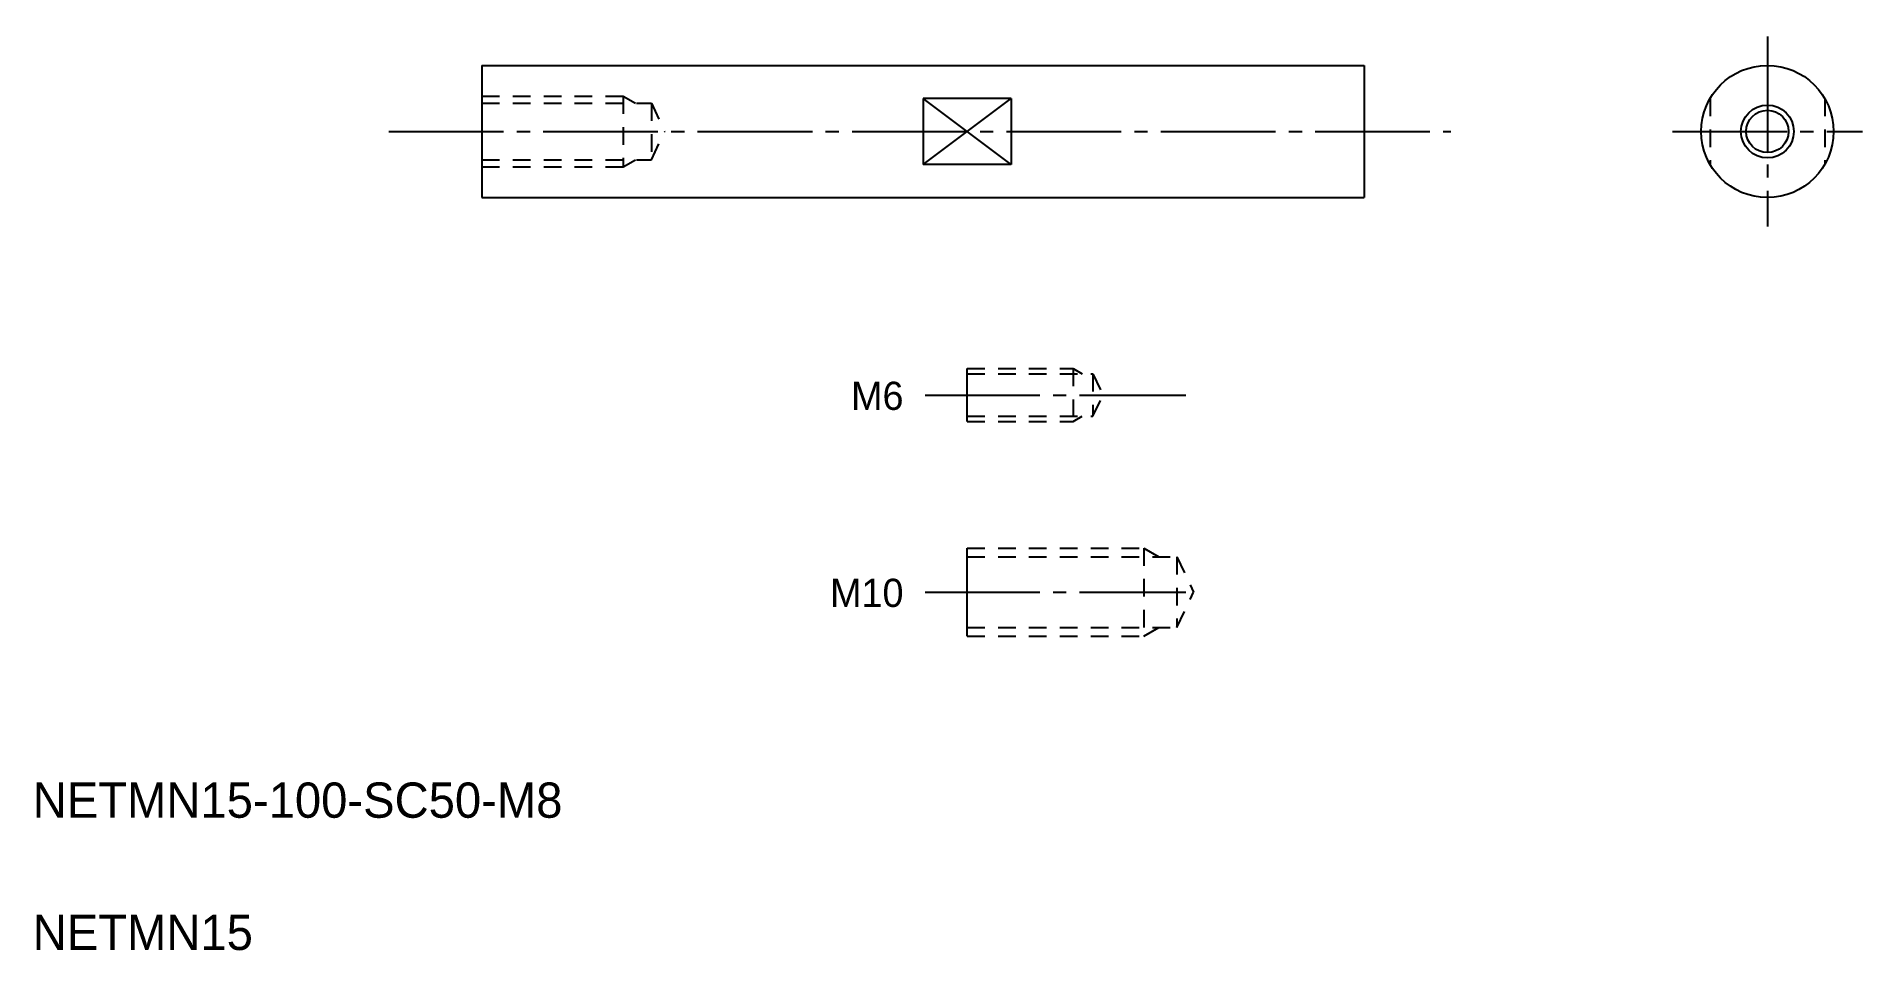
# Model space of a CAD drawing. Extents: x 10 to 217, y 10 to 114.
import ezdxf
from ezdxf.enums import TextEntityAlignment as Align

# ---------------------------------------------------------------- set-up
doc = ezdxf.new("R2010")
doc.units = 0
doc.linetypes.add('CENTER', pattern=[17.5, 13, -1.5, 1.5, -1.5])
doc.linetypes.add('DASHED', pattern=[3.5, 2, -1.5])
doc.layers.get('0').update_dxf_attribs({"linetype": 'CONTINUOUS'})
doc.layers.add('CENTER', color=1, linetype='CENTER')
doc.styles.get("Standard").update_dxf_attribs({"font": 'txt', "height": 3.2})

msp = doc.modelspace()

# ---------------------------------------------------------------- linework, layer by layer
at = {"color": 7, "linetype": 'CONTINUOUS'}
for p, q in [((60.92, 110.34), (160.92, 110.34)), ((60.92, 110.34), (60.92, 95.34)), ((160.92, 110.34), (160.92, 95.34)), ((110.92, 106.58), (110.92, 99.1)), ((120.92, 106.58), (110.92, 106.58)), ((120.92, 106.58), (120.92, 99.1)), ((120.92, 99.1), (110.92, 99.1)), ((60.92, 95.34), (160.92, 95.34)), ((115.92, 69.94), (115.92, 75.94)), ((115.92, 45.59), (115.92, 55.59))]:
    msp.add_line(p, q, dxfattribs=at)
at = {"color": 3, "linetype": 'DASHED'}
for p, q in [((60.92, 106.84), (76.92, 106.84)), ((60.92, 106.04), (80.12, 106.04)), ((76.92, 106.84), (76.92, 98.84)), ((76.92, 106.84), (78.31, 106.04)), ((80.12, 106.04), (81.65, 102.84)), ((80.12, 106.04), (80.12, 99.64)), ((200.11, 106.58), (200.11, 99.1)), ((213.11, 106.58), (213.11, 99.1)), ((80.12, 99.64), (81.65, 102.84)), ((60.92, 99.64), (80.12, 99.64)), ((76.92, 98.84), (78.31, 99.64)), ((60.92, 98.84), (76.92, 98.84)), ((115.92, 75.94), (127.92, 75.94)), ((115.92, 75.34), (130.17, 75.34)), ((127.92, 75.94), (128.96, 75.34)), ((127.92, 75.94), (127.92, 69.94)), ((130.17, 75.34), (130.17, 70.54)), ((130.17, 75.34), (131.32, 72.94)), ((130.17, 70.54), (131.32, 72.94)), ((115.92, 70.54), (130.17, 70.54)), ((127.92, 69.94), (128.96, 70.54)), ((115.92, 69.94), (127.92, 69.94)), ((115.92, 55.59), (135.92, 55.59)), ((115.92, 54.59), (139.67, 54.59)), ((135.92, 55.59), (135.92, 45.59)), ((135.92, 55.59), (137.66, 54.59)), ((139.67, 54.59), (141.58, 50.59)), ((139.67, 54.59), (139.67, 46.59)), ((139.67, 46.59), (141.58, 50.59)), ((115.92, 46.59), (139.67, 46.59)), ((115.92, 45.59), (135.92, 45.59)), ((135.92, 45.59), (137.66, 46.59))]:
    msp.add_line(p, q, dxfattribs=at)
at = {"color": 3, "linetype": 'CONTINUOUS'}
for p, q in [((110.92, 99.1), (120.92, 106.58)), ((120.92, 99.1), (110.92, 106.58))]:
    msp.add_line(p, q, dxfattribs=at)
at = {"color": 7, "linetype": 'CONTINUOUS'}
for radius in [7.5, 2.4]:
    msp.add_circle((206.61, 102.84), radius, dxfattribs=at)
at = {"color": 3, "linetype": 'CONTINUOUS'}
msp.add_circle((206.61, 102.84), 3, dxfattribs=at)
at = {"layer": 'CENTER', "color": 1, "linetype": 'CENTER'}
for p, q in [((206.61, 113.61), (206.61, 92.07)), ((50.37, 102.84), (170.74, 102.84)), ((195.84, 102.84), (217.39, 102.84)), ((111.15, 72.94), (140.71, 72.94)), ((111.15, 50.59), (140.71, 50.59))]:
    msp.add_line(p, q, dxfattribs=at)

# ---------------------------------------------------------------- texts
at = {"color": 7, "linetype": 'CONTINUOUS'}
for s, p in [('M6', (108.7, 72.86)), ('M10', (108.7, 50.51))]:
    msp.add_text(s, height=3.2, dxfattribs=at).set_placement(p, align=Align.MIDDLE_RIGHT)
for s, p in [('NETMN15-100-SC50-M8', (10, 25)), ('NETMN15', (10, 10))]:
    msp.add_text(s, height=4, dxfattribs=at).set_placement(p)

doc.saveas('drawing.dxf')
